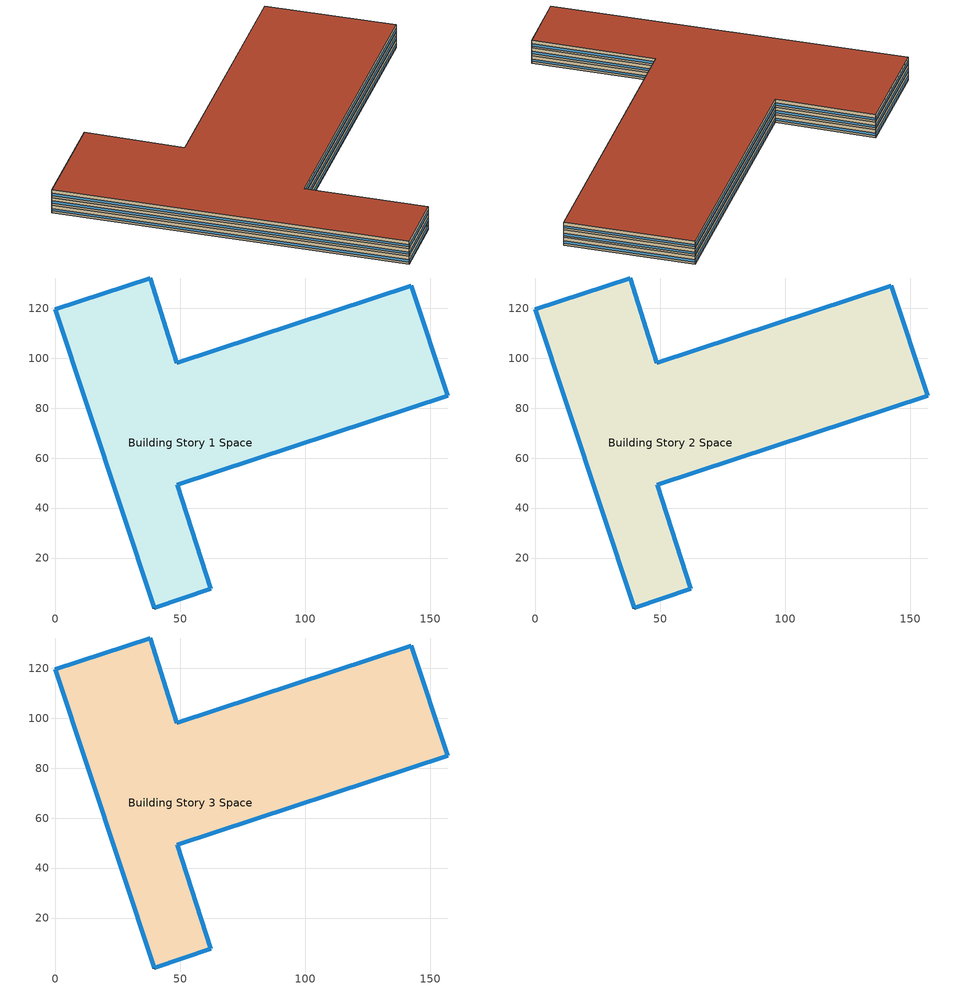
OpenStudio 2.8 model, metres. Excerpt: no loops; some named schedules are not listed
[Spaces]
Building Story 1 Space
 floor ground: 48.67,98.21 142.4,129.07 157.03,84.97 48.72,49.31 62.24,7.7 39.67,0 0,119.59 38.01,132.1 z0
 wall outside: 142.4,129.07 48.67,98.21 38.01,132.1 0,119.59 39.67,0 62.24,7.7 48.72,49.31 157.03,84.97 142.4,129.07 z0:3
 window: 157.02,84.99 142.41,129.04 / 48.74,49.32 157,84.96 / 39.7,0.01 62.21,7.7 / 62.23,7.73 48.73,49.28 / 0.01,119.57 39.66,0.02 / 48.67,98.23 38.02,132.08 / 142.38,129.06 48.7,98.22 / 37.99,132.1 0.02,119.6 z0.76:1.66
 ceiling adiabatic (Typical Interior Ceiling): 38.01,132.1 0,119.59 39.67,0 62.24,7.7 48.72,49.31 157.03,84.97 142.4,129.07 48.67,98.21 z3
Building Story 2 Space
 floor adiabatic (Typical Insulated Carpeted 6in Slab Floor): 48.67,98.21 142.4,129.07 157.03,84.97 48.72,49.31 62.24,7.7 39.67,0 0,119.59 38.01,132.1 z3
 wall outside: 142.4,129.07 48.67,98.21 38.01,132.1 0,119.59 39.67,0 62.24,7.7 48.72,49.31 157.03,84.97 142.4,129.07 z3:6
 window: 39.7,0.01 62.21,7.7 / 37.99,132.1 0.02,119.6 / 142.38,129.06 48.7,98.22 / 157.02,84.99 142.41,129.04 / 48.74,49.32 157,84.96 / 62.23,7.73 48.73,49.28 / 0.01,119.57 39.66,0.02 / 48.67,98.23 38.02,132.08 z3.76:4.66
 ceiling adiabatic (Typical Interior Ceiling): 38.01,132.1 0,119.59 39.67,0 62.24,7.7 48.72,49.31 157.03,84.97 142.4,129.07 48.67,98.21 z6
Building Story 3 Space
 floor adiabatic (Typical Insulated Carpeted 6in Slab Floor): 48.67,98.21 142.4,129.07 157.03,84.97 48.72,49.31 62.24,7.7 39.67,0 0,119.59 38.01,132.1 z6
 wall outside: 142.4,129.07 48.67,98.21 38.01,132.1 0,119.59 39.67,0 62.24,7.7 48.72,49.31 157.03,84.97 142.4,129.07 z6:9
 window: 142.38,129.06 48.7,98.22 / 48.74,49.32 157,84.96 / 62.23,7.73 48.73,49.28 / 157.02,84.99 142.41,129.04 / 37.99,132.1 0.02,119.6 / 39.7,0.01 62.21,7.7 / 48.67,98.23 38.02,132.08 / 0.01,119.57 39.66,0.02 z6.76:7.66
 roof outside: 38.01,132.1 0,119.59 39.67,0 62.24,7.7 48.72,49.31 157.03,84.97 142.4,129.07 48.67,98.21 z9
[Site]
Buffalo Niagara Intl Ap_NY_USA: Latitude {deg}=42.816; Longitude {deg}=-78.8513; Time Zone {hr}=-5; Elevation {m}=215; Terrain=City
[Site:WaterMainsTemperature]
Calculation Method=Correlation; Annual Average Outdoor Air Temperature {C}=8.96667; Maximum Difference In Monthly Average Outdoor Air Temperatures {deltaC}=26.2
[SizingPeriod:DesignDay] Barometric Pressure {Pa}=98769; Sky Clearness=0; Rain Indicator=0; Snow Indicator=0; Day of Month=21; Daylight Saving Time Indicator=0; Humidity Indicating Type=Wetbulb; Dry-Bulb Temperature Range Modifier Type=DefaultMultipliers
Name | Maximum Dry-Bulb Temperature {C} | Daily Dry-Bulb Temperature Range {deltaC} | Humidity Indicating Conditions at Maximum Dry-Bulb | Wind Speed {m/s} | Wind Direction {deg} | Month | Day Type | Solar Model Indicator | ASHRAE Taub | ASHRAE Taud
Buffalo Niagara Intl Ap Ann Htg 99.6% Condns DB | -16.3 | 0 | -16.3 | 5.1 | 270 | 1 | WinterDesignDay | ASHRAEClearSky
Buffalo Niagara Intl Ap Ann Clg .4% Condns DB=>MWB | 30.3 | 9.3 | 21.8 | 5.7 | 240 | 7 | SummerDesignDay | ASHRAETau | 0.462 | 2.001
Buffalo Niagara Intl Ap Ann Clg .4% Condns WB=>MDB | 27.8 | 9.3 | 23.8 | 5.7 | 240 | 7 | SummerDesignDay | ASHRAETau | 0.462 | 2.001
[ClimateZones]
Climate Zone Institution Name 1=ASHRAE; Climate Zone Document Name 1=ANSI/ASHRAE Standard 169; Climate Zone Document Year 1=2006; Climate Zone Value 1=6A
[Site:GroundTemperature:BuildingSurface]
20.34, 20.3, 20.39, 20.5, 20.62, 22.85, 23.26, 23.34, 23.34, 21.05, 20.67, 20.45
[Building]
Hospital 2: Nominal Floor to Floor Height {m}=3; Default Construction Set=Res 90.1-2004 - Hospital - ASHRAE 169-2013-6A; Standards Number of Stories=3; Standards Number of Above Ground Stories=3; Standards Building Type=Hospital
[DefaultConstructionSet]
Res 90.1-2004 - Hospital - ASHRAE 169-2013-6A: Default Exterior Surface Constructions=Default Surface Constructions 1; Default Interior Surface Constructions=Default Surface Constructions 2; Default Ground Contact Surface Constructions=Default Surface Constructions 3; Default Exterior SubSurface Constructions=Default Sub Surface Constructions 1; Default Interior SubSurface Constructions=Default Sub Surface Constructions 2; Interior Partition Construction=Typical Interior Partition
[DefaultSurfaceConstructions]
Name | Floor Construction | Wall Construction | Roof Ceiling Construction
Default Surface Constructions 1 | Typical Insulated Exterior Mass Floor R-11.49 | Typical Insulated Exterior Mass Wall R-9.62 | Typical IEAD Roof R-15.87
Default Surface Constructions 2 | Typical Interior Floor | Typical Interior Wall | Typical Interior Ceiling
Default Surface Constructions 3 | Typical Insulated Carpeted 6in Slab Floor | Typical Insulated Basement Mass Wall
[Construction]
Typical Insulated Exterior Mass Floor R-11.49: Typical Insulation R-8.93, 4 in. Normalweight Concrete Floor, Typical Carpet Pad
Typical Insulated Exterior Mass Wall R-9.62: 1IN Stucco, 8IN CONCRETE HW RefBldg, Typical Insulation R-7.23, 1/2IN Gypsum
Typical IEAD Roof R-15.87: Roof Membrane, Typical Insulation R-14.76, Metal Roof Surface
Typical Interior Floor: 100mm Normalweight concrete floor, CP02 CARPET PAD
Typical Interior Wall: G01 13mm gypsum board, G01 13mm gypsum board
Typical Interior Ceiling: CP02 CARPET PAD, 100mm Normalweight concrete floor
Typical Insulated Carpeted 6in Slab Floor: 6 in. Normalweight Concrete Floor, Typical Carpet Pad
Typical Insulated Basement Mass Wall: 8 in. Concrete Block Basement Wall
U 0.57 SHGC 0.49 Dbl Blue 6mm/6mm Air: BLUE 6MM, AIR 6MM, CLEAR 6MM
Typical Insulated Metal Door R-1.43: F08 Metal surface, Typical Insulation R-0.58
Typical Overhead Door R-2.0: Typical Insulation R-1.15
U 1.17 SHGC 0.49 Simple Glazing Skylight U-1.17 SHGC 0.0: U 1.17 SHGC 0.49 Simple Glazing U-1.17 SHGC 0.0
Typical Interior Window: Clear 3mm
Typical Interior Door; Typical Interior Partition: G05 25mm wood
[Material:NoMass] Roughness=Smooth; Thermal Absorptance=0.9; Solar Absorptance=0.7
Name | Thermal Resistance {m2-K/W} | Visible Absorptance
Typical Insulation R-8.93 | 1.57183 | 0.7
Typical Carpet Pad; CP02 CARPET PAD | 0.21648 | 0.8
Typical Insulation R-7.23 | 1.27273 | 0.7
Typical Insulation R-14.76 | 2.59864 | 0.7
Typical Insulation R-0.58 | 0.101875 | 0.7
Typical Insulation R-1.15 | 0.202527 | 0.7
[Material]
Name | Roughness | Thickness {m} | Conductivity {W/m-K} | Density {kg/m3} | Specific Heat {J/kg-K} | Thermal Absorptance | Solar Absorptance | Visible Absorptance
4 in. Normalweight Concrete Floor | MediumRough | 0.1016 | 2.31 | 2322 | 832 | 0.9 | 0.7 | 0.7
1IN Stucco | Smooth | 0.0253 | 0.6918 | 1858 | 837 | 0.9 | 0.7 | 0.92
8IN CONCRETE HW RefBldg | Rough | 0.2032 | 1.311 | 2240 | 836.8 | 0.9 | 0.7 | 0.7
1/2IN Gypsum | Smooth | 0.0127 | 0.16 | 784.9 | 830 | 0.9 | 0.4 | 0.4
Roof Membrane | VeryRough | 0.0095 | 0.16 | 1121.29 | 1460 | 0.9 | 0.7 | 0.7
Metal Roof Surface; F08 Metal surface | Smooth | 0.0008 | 45.28 | 7824 | 500 | 0.9 | 0.7 | 0.7
100mm Normalweight concrete floor | MediumRough | 0.1016 | 2.31045 | 2322 | 832.557 |  | 0 | 0
G01 13mm gypsum board | Smooth | 0.0127 | 0.160031 | 800.001 | 1090.73 | 0.9 | 0.7 | 0.5
6 in. Normalweight Concrete Floor | MediumRough | 0.1524 | 2.31 | 2322 | 832 | 0.9 | 0.7 | 0.7
8 in. Concrete Block Basement Wall | MediumRough | 0.2032 | 1.326 | 1842 | 912 | 0.9 | 0.7 | 0.7
G05 25mm wood | MediumSmooth | 0.0254 | 0.15 | 608 | 1630 | 0.9 | 0.5 | 0.5
[DefaultSubSurfaceConstructions]
Name | Fixed Window Construction | Operable Window Construction | Door Construction | Glass Door Construction | Overhead Door Construction | Skylight Construction | Tubular Daylight Dome Construction | Tubular Daylight Diffuser Construction
Default Sub Surface Constructions 1 | U 0.57 SHGC 0.49 Dbl Blue 6mm/6mm Air | U 0.57 SHGC 0.49 Dbl Blue 6mm/6mm Air | Typical Insulated Metal Door R-1.43 | U 0.57 SHGC 0.49 Dbl Blue 6mm/6mm Air | Typical Overhead Door R-2.0 | U 1.17 SHGC 0.49 Simple Glazing Skylight U-1.17 SHGC 0.0 | Typical Interior Window | Typical Interior Window
Default Sub Surface Constructions 2 | Typical Interior Window | Typical Interior Window | Typical Interior Door
[WindowMaterial:Glazing] Optical Data Type=SpectralAverage; Infrared Transmittance at Normal Incidence=0; Front Side Infrared Hemispherical Emissivity=0.84; Back Side Infrared Hemispherical Emissivity=0.84; Conductivity {W/m-K}=0.9; Dirt Correction Factor for Solar and Visible Transmittance=1; Solar Diffusing=No
Name | Thickness {m} | Solar Transmittance at Normal Incidence | Front Side Solar Reflectance at Normal Incidence | Back Side Solar Reflectance at Normal Incidence | Visible Transmittance at Normal Incidence | Front Side Visible Reflectance at Normal Incidence | Back Side Visible Reflectance at Normal Incidence
BLUE 6MM | 0.006 | 0.48 | 0.05 | 0.05 | 0.57 | 0.06 | 0.06
CLEAR 6MM | 0.006 | 0.775 | 0.071 | 0.071 | 0.881 | 0.08 | 0.08
Clear 3mm | 0.003 | 0.837 | 0.075 | 0.075 | 0.898 | 0.081 | 0.081
[WindowMaterial:Gas]
AIR 6MM: Gas Type=Air; Thickness {m}=0.0063
[WindowMaterial:SimpleGlazingSystem]
U 1.17 SHGC 0.49 Simple Glazing U-1.17 SHGC 0.0: U-Factor {W/m2-K}=6.64357; Solar Heat Gain Coefficient=0.49; Visible Transmittance=0.38
[DesignSpecification:OutdoorAir] Outdoor Air Method=Sum
Name | Outdoor Air Flow per Person {m3/s-person} | Outdoor Air Flow per Floor Area {m3/s-m2} | Outdoor Air Flow Rate {m3/s} | Outdoor Air Flow Air Changes per Hour {1/hr}
Blended OA | 0 | 0.00135613 | 0 | 0
Blended OA 1 | 0.00257513 | 3.29502e-05 |  | 0.608424
[DefaultScheduleSet]
Story Ground Blended Space Type Schedule Set; Story Mid Blended Space Type Schedule Set
[SpaceInfiltration:DesignFlowRate] Schedule=Always On Discrete; Design Flow Rate Calculation Method=Flow/ExteriorArea; Constant Term Coefficient=0; Temperature Term Coefficient=0; Velocity Term Coefficient=0.224; Velocity Squared Term Coefficient=0
Name | Space or SpaceType | Flow per Exterior Surface Area {m3/s-m2}
Hospital Dining A  - Story Ground Infiltration; Hospital Dining C  - Story Ground Infiltration | Story Ground Blended Space Type | 2.04565e-05
Hospital Dining A end_b - Story Ground Infiltration; Hospital Dining C end_b - Story Ground Infiltration; Hospital Kitchen A end_a - Story Ground Infiltration; Hospital Kitchen C end_a - Story Ground Infiltration | Story Ground Blended Space Type | 2.46108e-05
Hospital Dining B end_b - Story Ground Infiltration; Hospital Kitchen B end_a - Story Ground Infiltration | Story Ground Blended Space Type | 0.000195396
Hospital ER_Exam A  - Story Ground Infiltration; Hospital ER_Exam C  - Story Ground Infiltration | Story Ground Blended Space Type | 1.0429e-05
Hospital ER_NurseStn A  - Story Mid Infiltration; Hospital ER_NurseStn C  - Story Mid Infiltration | Story Mid Blended Space Type | 5.80443e-05
Hospital ER_Trauma A  - Story Ground Infiltration; Hospital ER_Trauma C  - Story Ground Infiltration | Story Ground Blended Space Type | 2.63359e-06
Hospital ER_Triage A  - Story Ground Infiltration; Hospital ER_Triage C  - Story Ground Infiltration | Story Ground Blended Space Type | 5.26718e-06
Hospital ICE_Open A  - Story Ground Infiltration; Hospital ICE_Open C  - Story Ground Infiltration | Story Ground Blended Space Type | 2.89695e-05
Hospital ICU_NurseStn A  - Story Ground Infiltration; Hospital ICU_NurseStn C  - Story Ground Infiltration | Story Ground Blended Space Type | 3.13924e-05
Hospital ICU_PatRm A  - Story Ground Infiltration; Hospital ICU_PatRm C  - Story Ground Infiltration | Story Ground Blended Space Type | 1.21145e-05
Hospital Kitchen A  - Story Ground Infiltration; Hospital Kitchen C  - Story Ground Infiltration | Story Ground Blended Space Type | 2.72687e-05
Hospital Kitchen A  - Story Mid Infiltration; Hospital Kitchen C  - Story Mid Infiltration | Story Mid Blended Space Type | 4.03817e-06
Hospital Lab A  - Story Ground Infiltration; Hospital Lab C  - Story Ground Infiltration | Story Ground Blended Space Type | 2.48611e-05
Hospital Lobby A  - Story Mid Infiltration; Hospital Lobby C  - Story Mid Infiltration | Story Mid Blended Space Type | 6.92107e-05
Hospital NurseStn A  - Story Mid Infiltration; Hospital NurseStn C  - Story Mid Infiltration | Story Mid Blended Space Type | 5.99954e-05
Hospital NurseStn A end_b - Story Mid Infiltration; Hospital NurseStn C end_b - Story Mid Infiltration; Hospital PatRoom A end_a - Story Mid Infiltration; Hospital PatRoom C end_a - Story Mid Infiltration | Story Mid Blended Space Type | 2.46108e-05
Hospital NurseStn B end_b - Story Mid Infiltration; Hospital PatRoom B end_a - Story Mid Infiltration | Story Mid Blended Space Type | 0.000195396
Hospital Office A  - Story Ground Infiltration; Hospital Office C  - Story Ground Infiltration | Story Ground Blended Space Type | 3.01282e-05
Hospital OR A  - Story Ground Infiltration; Hospital OR C  - Story Ground Infiltration | Story Ground Blended Space Type | 2.87588e-05
Hospital PatRoom A  - Story Mid Infiltration; Hospital PatRoom C  - Story Mid Infiltration | Story Mid Blended Space Type | 7.67099e-05
Hospital PhysTherapy A  - Story Ground Infiltration; Hospital PhysTherapy C  - Story Ground Infiltration; Hospital Radiology A  - Story Ground Infiltration; Hospital Radiology C  - Story Ground Infiltration | Story Ground Blended Space Type | 2.28595e-05
[ElectricEquipment]
Name | Electric Equipment Definition | Space or SpaceType | Schedule | Multiplier
6 Elevator Lift Motors | Elevator Lift Motor 1 - pre-normalized value was 16055 W. | Story Ground Blended Space Type | Elevator Schedule 1 | 6
6 Elevator Fans | Elevator Fan 1 - pre-normalized value was 75 W. | Story Ground Blended Space Type | Elevator Schedule 3 | 6
6 Elevator Lights | Elevator Lights 1 - pre-normalized value was 89 W. | Story Ground Blended Space Type | Elevator Schedule 2 | 6
Hospital Dining Elec Equip 1 | Hospital Dining Elec Equip Definition | Story Ground Blended Space Type | Hospital BLDG_EQUIP_SCH | 0.111964
Hospital Office Elec Equip 1 | Hospital Office Elec Equip Definition | Story Ground Blended Space Type | Hospital BLDG_EQUIP_SCH | 0.102964
Hospital ICU_NurseStn Elec Equip 1 | Hospital ICU_NurseStn Elec Equip Definition | Story Ground Blended Space Type | Hospital BLDG_EQUIP_EXTD_SCH | 0.107284
Hospital ER_Trauma Elec Equip 1 | Hospital ER_Trauma Elec Equip Definition | Story Ground Blended Space Type | Hospital BLDG_EQUIP_EXTD_SCH | 0.00900036
Hospital Radiology Elec Equip 1 | Hospital Radiology Elec Equip Definition | Story Ground Blended Space Type | Hospital BLDG_EQUIP_SCH | 0.0781231
Hospital Lab Elec Equip 1 | Hospital Lab Elec Equip Definition | Story Ground Blended Space Type | Hospital BLDG_EQUIP_SCH | 0.0849634
Hospital ICU_PatRm Elec Equip 1 | Hospital ICU_PatRm Elec Equip Definition | Story Ground Blended Space Type | Hospital BLDG_EQUIP_EXTD_SCH | 0.0414017
Hospital Kitchen Elec Equip 1 | Hospital Kitchen Elec Equip Definition | Story Ground Blended Space Type | Hospital BLDG_EQUIP_EXTD_SCH | 0.135245
Hospital ER_Triage Elec Equip 1 | Hospital ER_Triage Elec Equip Definition | Story Ground Blended Space Type | Hospital BLDG_EQUIP_EXTD_SCH | 0.0180007
Hospital ER_Exam Elec Equip 1 | Hospital ER_Exam Elec Equip Definition | Story Ground Blended Space Type | Hospital BLDG_EQUIP_EXTD_SCH | 0.0356414
Hospital PhysTherapy Elec Equip 1 | Hospital PhysTherapy Elec Equip Definition | Story Ground Blended Space Type | Hospital BLDG_EQUIP_SCH | 0.0781231
Hospital OR Elec Equip 1 | Hospital OR Elec Equip Definition | Story Ground Blended Space Type | Hospital BLDG_EQUIP_EXTD_SCH | 0.0982839
Hospital ER_NurseStn Elec Equip 1 | Hospital ER_NurseStn Elec Equip Definition | Story Mid Blended Space Type | Hospital BLDG_EQUIP_EXTD_SCH | 0.198368
Hospital PatRoom Elec Equip 1 | Hospital PatRoom Elec Equip Definition | Story Mid Blended Space Type | Hospital BLDG_EQUIP_EXTD_SCH | 0.304212
Hospital Kitchen Elec Equip 2 | Hospital Kitchen Elec Equip Definition | Story Mid Blended Space Type | Hospital BLDG_EQUIP_EXTD_SCH | 0.0138006
Hospital NurseStn Elec Equip 1 | Hospital NurseStn Elec Equip Definition | Story Mid Blended Space Type | Hospital BLDG_EQUIP_SCH | 0.24709
Hospital Lobby Elec Equip 1 | Hospital Lobby Elec Equip Definition | Story Mid Blended Space Type | Hospital BLDG_EQUIP_SCH | 0.236529
[Exterior:Lights:Definition]
Name | Design Level {W}
Parking Areas and Drives Def (W/ft^2) | 0.15
Building Facades Def (W/ft^2) | 0.2
Main Entries Def (W/ft) | 30
Other Doors Def (W/ft) | 20
Emergency Canopies Def (W/ft^2) | 0.5
[Exterior:Lights] Control Option=AstronomicalClock
Name | Exterior Lights Definition | Schedule | Multiplier
Parking Areas and Drives | Parking Areas and Drives Def (W/ft^2) | Always On Discrete | 80659.4
Building Facades | Building Facades Def (W/ft^2) | Schedule Ruleset 1 | 12497.4
Main Entries | Main Entries Def (W/ft) | Always On Discrete | 153.0512
Other Doors | Other Doors Def (W/ft) | Always On Discrete | 145.399
Emergency Canopies | Emergency Canopies Def (W/ft^2) | Always On Discrete | 720
[ThermostatSetpoint:DualSetpoint] Heating Setpoint Temperature Schedule=Hospital HTGSETP_SCH; Cooling Setpoint Temperature Schedule=Hospital CLGSETP_SCH
Story Ground Blended Space Type Thermostat; Story Mid Blended Space Type Thermostat; Story Top Blended Space Type Thermostat
[People] Activity Level Schedule=Hospital ACTIVITY_SCH; Work Efficiency Schedule=Work Efficiency Schedule; Clothing Insulation Schedule=Clothing Schedule; Air Velocity Schedule=Air Velocity Schedule
Name | People Definition | Space or SpaceType | Number of People Schedule | Multiplier
Hospital Dining People 1 | Hospital Dining People Definition | Story Ground Blended Space Type | Hospital BLDG_OCC_SCH | 0.111964
Hospital Office People 1 | Hospital Office People Definition | Story Ground Blended Space Type | Hospital BLDG_OCC_SCH | 0.102964
Hospital ICU_NurseStn People 1 | Hospital ICU_NurseStn People Definition | Story Ground Blended Space Type | Hospital BLDG_OCC_EXTD_SCH | 0.107284
Hospital ER_Trauma People 1 | Hospital ER_Trauma People Definition | Story Ground Blended Space Type | Hospital BLDG_OCC_EXTD_SCH | 0.00900036
Hospital Radiology People 1 | Hospital Radiology People Definition | Story Ground Blended Space Type | Hospital BLDG_OCC_SCH | 0.0781231
Hospital Lab People 1 | Hospital Lab People Definition | Story Ground Blended Space Type | Hospital BLDG_OCC_SCH | 0.0849634
Hospital ICU_PatRm People 1 | Hospital ICU_PatRm People Definition | Story Ground Blended Space Type | Hospital BLDG_OCC_EXTD_SCH | 0.0414017
Hospital Kitchen People 1 | Hospital Kitchen People Definition | Story Ground Blended Space Type | Hospital BLDG_OCC_SCH | 0.135245
Hospital ER_Triage People 1 | Hospital ER_Triage People Definition | Story Ground Blended Space Type | Hospital BLDG_OCC_EXTD_SCH | 0.0180007
Hospital ER_Exam People 1 | Hospital ER_Exam People Definition | Story Ground Blended Space Type | Hospital BLDG_OCC_EXTD_SCH | 0.0356414
Hospital PhysTherapy People 1 | Hospital PhysTherapy People Definition | Story Ground Blended Space Type | Hospital BLDG_OCC_SCH | 0.0781231
Hospital OR People 1 | Hospital OR People Definition | Story Ground Blended Space Type | Hospital BLDG_OCC_EXTD_SCH | 0.0982839
Hospital ER_NurseStn People 1 | Hospital ER_NurseStn People Definition | Story Mid Blended Space Type | Hospital BLDG_OCC_EXTD_SCH | 0.198368
Hospital PatRoom People 1 | Hospital PatRoom People Definition | Story Mid Blended Space Type | Hospital BLDG_OCC_EXTD_SCH | 0.304212
Hospital Kitchen People 2 | Hospital Kitchen People Definition | Story Mid Blended Space Type | Hospital BLDG_OCC_SCH | 0.0138006
Hospital NurseStn People 1 | Hospital NurseStn People Definition | Story Mid Blended Space Type | Hospital BLDG_OCC_SCH | 0.24709
Hospital Lobby People 1 | Hospital Lobby People Definition | Story Mid Blended Space Type | Hospital BLDG_OCC_SCH | 0.236529
[Lights] Fraction Replaceable=1
Name | Lights Definition | Space or SpaceType | Schedule | Multiplier
Hospital Dining Lights 1 | Hospital Dining Lights Definition | Story Ground Blended Space Type | Hospital BLDG_LIGHT_SCH | 0.111964
Hospital Office Lights 1 | Hospital Office Lights Definition | Story Ground Blended Space Type | Hospital BLDG_LIGHT_OFFICE_SCH | 0.102964
Hospital ICU_NurseStn Lights 1 | Hospital ICU_NurseStn Lights Definition | Story Ground Blended Space Type | Hospital BLDG_LIGHT_EXTD_SCH | 0.107284
Hospital ER_Trauma Lights 1 | Hospital ER_Trauma Lights Definition | Story Ground Blended Space Type | Hospital BLDG_LIGHT_EXTD_SCH | 0.00900036
Hospital Radiology Lights 1 | Hospital Radiology Lights Definition | Story Ground Blended Space Type | Hospital BLDG_LIGHT_RADIOLOGY_SCH | 0.0781231
Hospital Lab Lights 1 | Hospital Lab Lights Definition | Story Ground Blended Space Type | Hospital BLDG_LIGHT_SCH | 0.0849634
Hospital ICU_PatRm Lights 1 | Hospital ICU_PatRm Lights Definition | Story Ground Blended Space Type | Hospital BLDG_LIGHT_EXTD_SCH | 0.0414017
Hospital Kitchen Lights 1 | Hospital Kitchen Lights Definition | Story Ground Blended Space Type | Hospital BLDG_LIGHT_SCH | 0.135245
Hospital ER_Triage Lights 1 | Hospital ER_Triage Lights Definition | Story Ground Blended Space Type | Hospital BLDG_LIGHT_EXTD_SCH | 0.0180007
Hospital ER_Exam Lights 1 | Hospital ER_Exam Lights Definition | Story Ground Blended Space Type | Hospital BLDG_LIGHT_EXTD_SCH | 0.0356414
Hospital PhysTherapy Lights 1 | Hospital PhysTherapy Lights Definition | Story Ground Blended Space Type | Hospital BLDG_LIGHT_SCH | 0.0781231
Hospital OR Lights 1 | Hospital OR Lights Definition | Story Ground Blended Space Type | Hospital BLDG_LIGHT_EXTD_SCH | 0.0982839
Hospital ER_NurseStn Lights 1 | Hospital ER_NurseStn Lights Definition | Story Mid Blended Space Type | Hospital BLDG_LIGHT_NURSEFLR1_SCH | 0.198368
Hospital PatRoom Lights 1 | Hospital PatRoom Lights Definition | Story Mid Blended Space Type | Hospital BLDG_LIGHT_SCH | 0.304212
Hospital Kitchen Lights 2 | Hospital Kitchen Lights Definition | Story Mid Blended Space Type | Hospital BLDG_LIGHT_SCH | 0.0138006
Hospital NurseStn Lights 1 | Hospital NurseStn Lights Definition | Story Mid Blended Space Type | Hospital BLDG_LIGHT_NURSEFLR234_SCH | 0.24709
Hospital Lobby Lights 1 | Hospital Lobby Lights Definition | Story Mid Blended Space Type | Hospital BLDG_LIGHT_LOBBYFLR1_SCH | 0.236529
[GasEquipment]
Hospital Kitchen Gas Equip 1: Gas Equipment Definition=Hospital Kitchen Gas Equip Definition; Space or SpaceType=Story Ground Blended Space Type; Schedule=Hospital BLDG_EQUIP_SCH; Multiplier=0.135245
[SpaceType] Standards Building Type=Hospital
Name | Default Schedule Set | Design Specification Outdoor Air Object | Standards Space Type
Story Ground Blended Space Type | Story Ground Blended Space Type Schedule Set | Blended OA | Kitchen
Story Mid Blended Space Type | Story Mid Blended Space Type Schedule Set | Blended OA 1 | PatRoom
Story Top Blended Space Type | Story Top Blended Space Type Schedule Set | Blended OA 2 | Corridor
[Space]
Name | Space Type | Building Story | Thermal Zone
Building Story 1 Space | Story Ground Blended Space Type | Building Story 1 | Building Story 1 ThermalZone
Building Story 2 Space | Story Mid Blended Space Type | Building Story 2 | Building Story 2 ThermalZone
Building Story 3 Space | Story Top Blended Space Type | Building Story 3 | Building Story 3 ThermalZone
[BuildingStory]
Building Story 1; Building Story 2; Building Story 3
[ThermalZone] Use Ideal Air Loads=No
Name | Thermostat
Building Story 1 ThermalZone | Story Ground Blended Space Type Thermostat
Building Story 2 ThermalZone | Story Mid Blended Space Type Thermostat
Building Story 3 ThermalZone | Story Top Blended Space Type Thermostat
